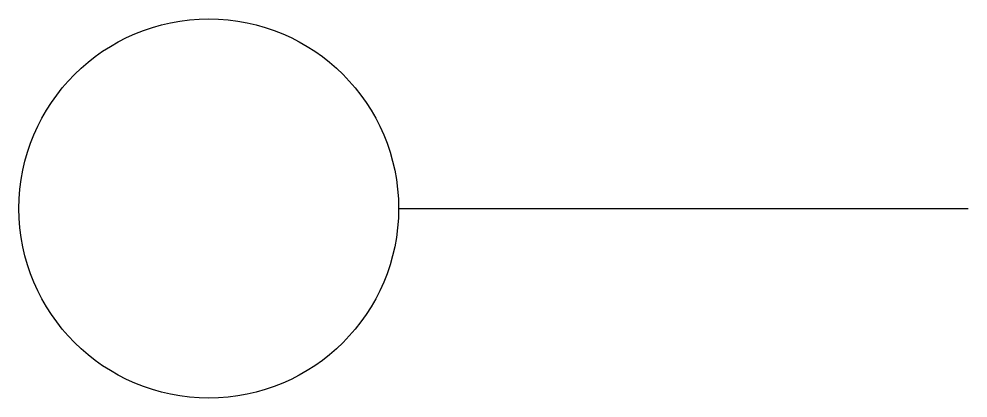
# Model space of a CAD drawing. Extents: x 337.5 to 350, y 102.5 to 107.5.
import ezdxf

# ---------------------------------------------------------------- set-up
doc = ezdxf.new("R2010")
doc.units = 0
doc.header["$LTSCALE"] = 6
doc.linetypes.add('DASHED', pattern=[0])
doc.layers.add('3', color=30, linetype='CONTINUOUS')
doc.layers.add('9', color=8, linetype='DASHED')

msp = doc.modelspace()

# ---------------------------------------------------------------- linework, layer by layer
at = {"layer": '3', "color": 0}
msp.add_circle((340, 105), 2.5, dxfattribs=at)
at = {"layer": '9', "color": 0}
msp.add_line((342.5, 105), (350, 105), dxfattribs=at)

doc.saveas('drawing.dxf')
